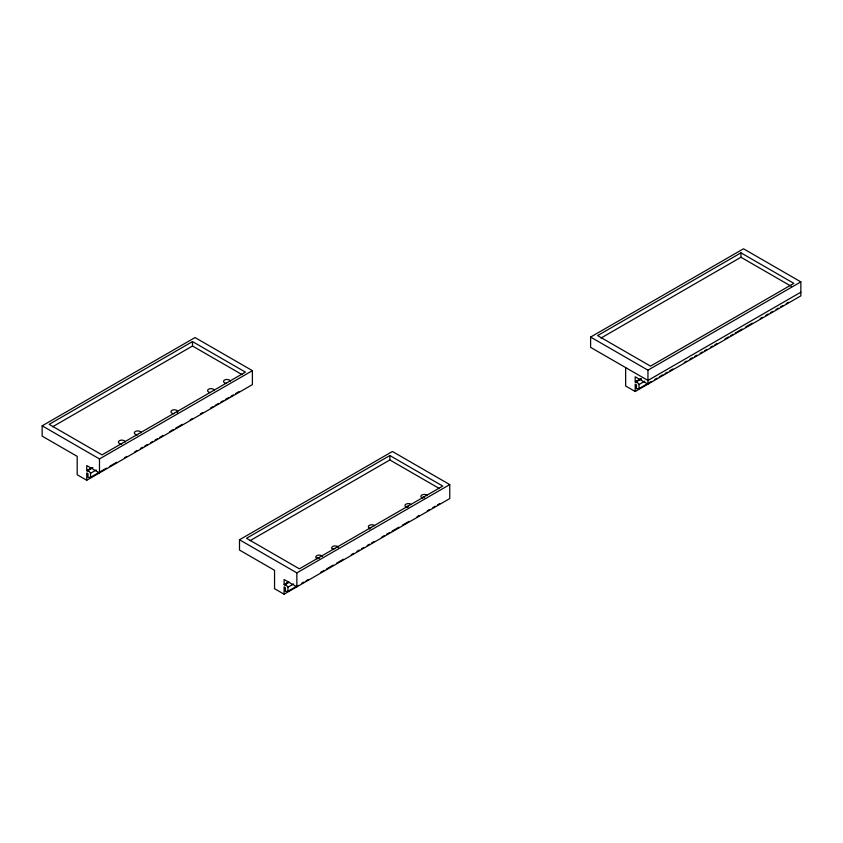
<?xml version="1.0" encoding="UTF-8"?>
<svg xmlns="http://www.w3.org/2000/svg" width="843" height="843" viewBox="0 0 843 843"><rect width="100%" height="100%" fill="white"/><g stroke="black" fill="none" stroke-linecap="round" stroke-linejoin="round"><path stroke-width="1.26" d="M42.15 425.831L195.049 337.548L252.394 370.657L252.394 384.629L86.745 480.268L77.187 474.746L77.187 456.358L42.15 436.126L42.15 425.831L99.485 458.929L252.394 370.657M192.499 341.594L49.157 424.356L102.035 454.883L245.387 372.121L192.499 341.594L192.499 346.009L52.572 426.8M99.485 458.929L99.485 472.912L86.745 465.557L86.745 470.7L91.276 468.086M86.745 470.7L88.02 471.437L88.02 470.152L92.551 467.538M88.02 470.152L92.867 467.717M86.745 480.268L86.745 472.912L88.02 473.65L88.02 477.507L90.57 477.328L90.57 473.281L96.228 470.004M90.57 477.328L106.429 468.171M109.822 466.211L116.619 462.28M124.543 457.707L126.808 456.4M134.743 451.816L137.009 450.51M140.402 448.55L142.667 447.243M144.933 445.936L147.198 444.63M150.602 442.67L152.868 441.363M155.133 440.046L157.388 438.739M159.654 437.433L163.057 435.473M169.854 431.553L173.247 429.593M175.513 428.286L182.309 424.356M190.244 419.782L192.499 418.476M200.434 413.892L202.699 412.585M210.624 408.012L212.889 406.705M215.155 405.399L218.558 403.428M220.824 402.122L223.089 400.815M225.355 399.508L228.748 397.548M231.014 396.242L233.279 394.935M235.545 393.628L238.938 391.658M239.507 539.773L392.416 451.49L449.751 484.599L449.751 498.571L284.102 594.21L274.544 588.699L274.544 570.3L239.507 550.068L239.507 539.773L296.852 572.882L449.751 484.599M800.85 292.194L647.951 380.467L590.606 347.369L590.606 337.063L743.515 248.79L800.85 281.889L800.85 295.872L635.2 391.51L625.654 385.989L625.654 367.601M389.866 455.536L246.514 538.298L299.391 568.835L442.744 486.074L389.866 455.536L389.866 459.951L249.928 540.742M740.965 252.837L597.613 335.598L650.501 366.125L793.843 283.364L740.965 252.837L740.965 257.252L601.027 338.043M590.606 337.063L647.951 370.172L800.85 281.889M296.852 572.882L296.852 586.854L284.102 579.499L284.102 584.652L288.633 582.028M647.951 370.172L647.951 384.145L635.2 376.789L635.2 381.942L639.732 379.329M284.102 584.652L285.377 585.379L285.377 584.094L288.78 582.134M635.2 381.942L636.476 382.68L636.476 381.394L641.007 378.77M285.377 584.094L289.096 582.313M636.476 381.394L641.333 378.96M284.102 594.21L284.102 586.854L285.377 587.592L285.377 591.449L287.927 591.27L287.927 587.223L293.596 583.957M635.2 391.51L635.2 384.145L636.476 384.882L636.476 388.749L639.026 388.56L639.026 384.513L644.695 381.247M287.927 591.27L298.116 585.379M301.52 583.419L303.786 582.113M306.051 580.806L308.317 579.499M320.772 572.302L324.176 570.342M326.441 569.036L333.227 565.116M336.631 563.145L343.428 559.225M351.352 554.652L353.617 553.345M357.021 551.375L359.287 550.068M361.552 548.761L363.818 547.455M367.211 545.495L369.476 544.188M371.742 542.881L374.007 541.575M381.932 536.991L384.197 535.684M386.463 534.378L389.866 532.418M392.132 531.111L398.929 527.181M402.322 525.221L409.118 521.301M417.043 516.727L419.308 515.41M427.243 510.837L429.509 509.53M432.902 507.57L435.167 506.264M437.433 504.957L439.698 503.64M639.026 388.56L651.491 381.373M654.885 379.403L657.15 378.096M659.416 376.789L662.809 374.829M665.074 373.523L667.34 372.216M669.605 370.909L673.009 368.949M684.337 362.406L686.602 361.099M689.995 359.139L692.261 357.832M694.527 356.526L696.792 355.209M700.185 353.249L702.451 351.942M704.716 350.635L706.982 349.329M710.386 347.369L712.651 346.062M714.917 344.755L717.182 343.438M725.106 338.865L728.5 336.905M730.765 335.598L733.031 334.292M735.296 332.985L742.093 329.055M745.497 327.095L752.293 323.175M760.217 318.591L762.483 317.284M765.876 315.324L768.142 314.017M770.407 312.711L772.673 311.404M776.076 309.444L778.342 308.127M780.607 306.82L782.873 305.514M786.266 303.554L788.532 302.247M740.965 257.252L791.588 286.483M192.499 346.009L242.004 374.587M389.866 459.951L439.372 488.54M636.802 381.573L639.026 384.513M285.703 584.283L287.927 587.223M88.336 470.331L90.57 473.281M421.595 497.855A3.383 1.949 0 0 1 424.282 497.085M422.585 498.044A3.383 1.949 0 0 1 421.742 495.073A3.383 1.949 0 0 1 426.958 495.168M423.692 497.781A2.255 1.296 0 0 1 424.282 497.739M405.673 507.043A3.383 1.949 0 0 1 408.349 506.285M406.663 507.244A3.383 1.949 0 0 1 405.957 504.177A3.383 1.949 0 0 1 411.279 504.578M407.222 507.107A2.255 1.296 0 0 1 408.349 506.938M368.791 528.392A3.383 1.949 0 0 1 371.278 527.433M370.425 528.508A3.383 1.949 0 0 1 369.181 525.421A3.383 1.949 0 0 1 374.64 525.726M369.54 529.035A2.255 1.296 0 0 1 370.593 528.245M332.7 549.13A3.383 1.949 0 0 1 335.082 548.561M333.396 549.541A3.383 1.949 0 0 1 333.206 546.232A3.383 1.949 0 0 1 338.433 547.602M316.473 558.519A3.383 1.949 0 0 1 319.16 557.75M318.57 558.445A2.255 1.296 0 0 1 319.16 558.403M317.463 558.74A3.383 1.949 0 0 1 317.105 555.505A3.383 1.949 0 0 1 322.416 556.549M121.803 444.029A3.383 1.949 0 0 1 118.42 442.08A3.383 1.949 0 0 1 121.803 440.13A3.383 1.949 0 0 1 125.175 442.08M226.482 383.354A3.383 1.949 0 0 1 223.553 381.247A3.383 1.949 0 0 1 227.062 379.466A3.383 1.949 0 0 1 230.297 381.415M137.725 434.84A3.383 1.949 0 0 1 134.343 432.891A3.383 1.949 0 0 1 137.725 430.931A3.383 1.949 0 0 1 141.108 432.891M177.483 412.49A3.383 1.949 0 0 1 177.283 412.722M173.921 413.681A3.383 1.949 0 0 1 170.992 411.574A3.383 1.949 0 0 1 174.501 409.793A3.383 1.949 0 0 1 177.736 411.742M210.118 392.501A3.383 1.949 0 0 1 207.663 390.277A3.383 1.949 0 0 1 211.287 388.665A3.383 1.949 0 0 1 214.375 390.615"/></g></svg>
